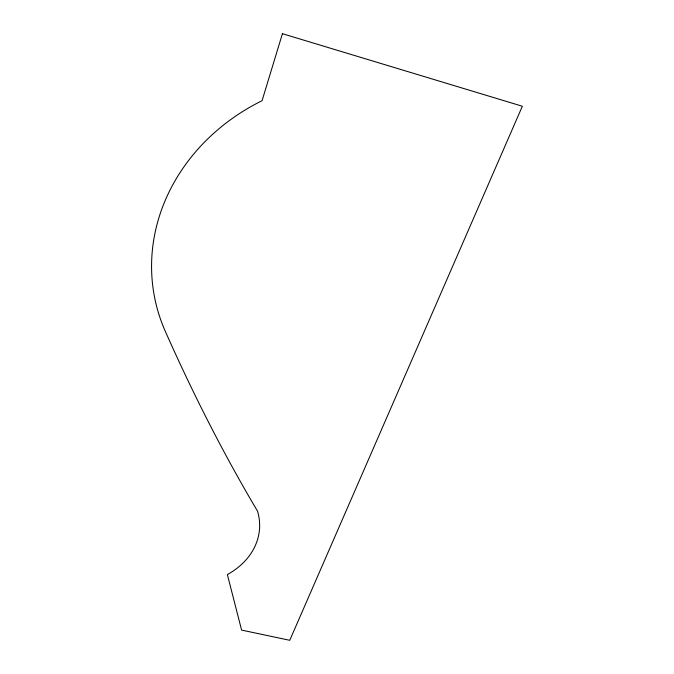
<?xml version="1.0" encoding="UTF-8"?>
<svg xmlns="http://www.w3.org/2000/svg" width="674" height="674" viewBox="0 0 674 674"><rect width="100%" height="100%" fill="white"/><g stroke="black" fill="none" stroke-linecap="round" stroke-linejoin="round"><path stroke-width="1.01" d="M282.423 33.7L262.068 100.696A201.046 179.233 -12.1 0 0 165.922 332.703C193.084 393.835 223.372 453.619 257.527 511.153A81.183 62.623 4.1 0 1 227.374 574.593L241.604 630.097L289.761 640.3L522.35 106.239L282.423 33.7"/></g></svg>
